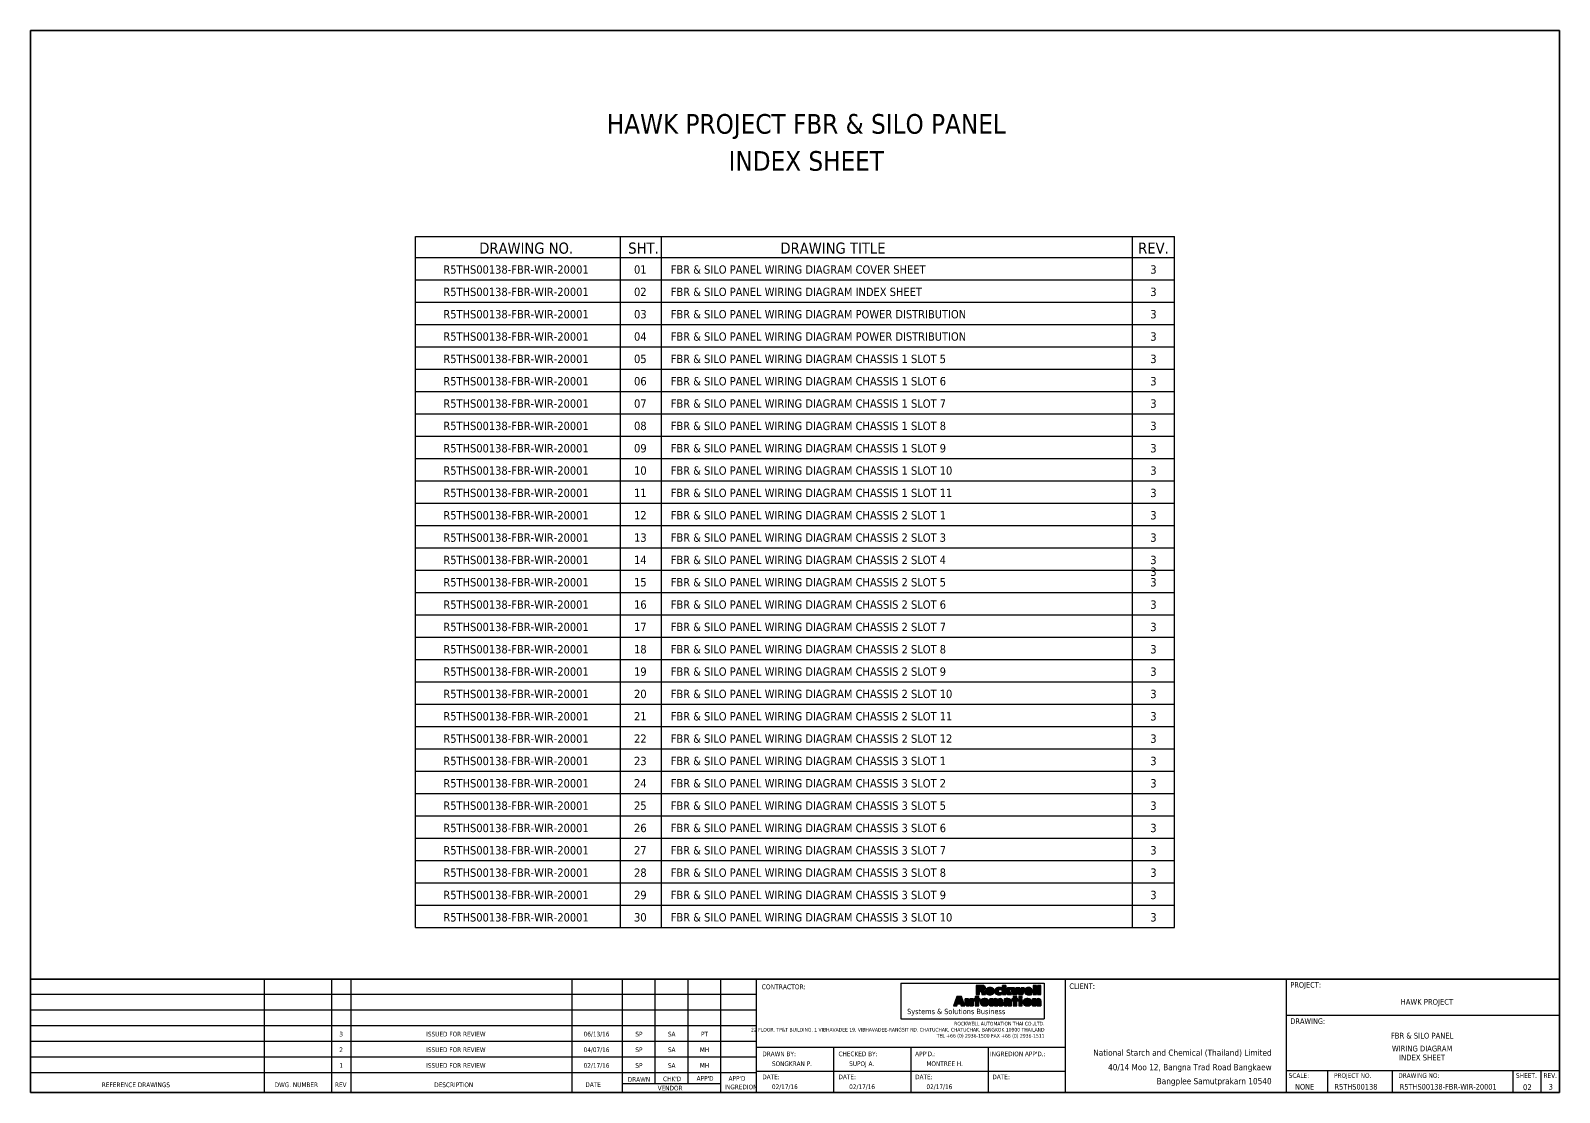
# Model space of a CAD drawing. Header units: millimetres. Extents: x 0 to 1792788, y -13 to 262234.
# Drawn here: x 124604 to 223494, y 184506 to 253193 of the extents above; entities that cross this region are included whole.
import ezdxf
from ezdxf.enums import TextEntityAlignment as Align

# ---------------------------------------------------------------- set-up
doc = ezdxf.new("R2010")
doc.units = ezdxf.units.MM
for name, color, linetype, lineweight in [('GT_1', 9, 'Continuous', 25), ('HELPPOINT', 7, 'Continuous', 25), ('MEMBER', 7, 'Continuous', 25), ('RA_LOGO', 2, 'Continuous', 25), ('TITLE_BOX', 7, 'Continuous', 25)]:
    doc.layers.add(name, color=color, linetype=linetype, lineweight=lineweight)
doc.styles.add('Tahoma', font='')
doc.styles.get('Tahoma').set_extended_font_data('Tahoma')

# ---------------------------------------------------------------- blocks, each defined once
blk = doc.blocks.new('RA_LOGO1')
at = {"layer": 'RA_LOGO', "linetype": 'Continuous', "ltscale": 25.4}
for color, points in [(1, [(25.1, 13.7), (25.8, 13.7), (26.2, 13.7), (26.6, 13.5), (26.8, 13.2), (26.9, 12.8), (27, 12.3), (27.1, 11.7), (27.2, 11.1), (27.3, 10.7), (30.8, 10.7), (30.7, 11.1), (30.6, 11.7), (30.5, 12.2), (30.4, 12.8), (30.2, 13.4), (30, 13.9), (29.6, 14.3), (29.1, 14.6), (28.4, 14.8), (29, 15), (29.5, 15.2), (29.8, 15.5), (30.2, 15.8), (30.4, 16.2), (30.6, 16.6), (30.6, 17.2), (30.6, 17.6), (30.5, 18), (30.3, 18.4), (30.1, 18.6), (29.8, 18.9), (29.5, 19.1), (29.1, 19.3), (28.7, 19.4), (28.2, 19.5), (27.7, 19.5), (27.2, 19.5), (21.7, 19.5), (21.7, 10.7), (25.1, 10.7)]), (1, [(24.9, 15.7), (24.9, 17.6), (25.9, 17.6), (26.5, 17.5), (27, 17.2), (27.2, 16.7), (27.1, 16.1), (26.8, 15.8), (26.3, 15.7), (25.8, 15.7)]), (1, [(33, 17.2), (32.6, 17), (32.3, 16.8), (32, 16.6), (31.7, 16.4), (31.4, 16.1), (31.3, 15.7), (31.1, 15.4), (31, 15), (30.9, 14.6), (30.9, 14.1), (30.9, 13.7), (31, 13.3), (31.1, 12.9), (31.2, 12.5), (31.4, 12.2), (31.6, 11.9), (31.8, 11.6), (32.1, 11.3), (32.4, 11.1), (32.8, 11), (33.1, 10.8), (33.6, 10.7), (34, 10.6), (34.5, 10.6), (35, 10.5), (35.5, 10.6), (36, 10.6), (36.5, 10.7), (36.9, 10.8), (37.3, 11), (37.6, 11.1), (37.9, 11.3), (38.2, 11.6), (38.4, 11.9), (38.7, 12.2), (38.8, 12.5), (39, 12.9), (39, 13.3), (39.1, 13.7), (39.1, 14.1), (39.1, 14.6), (39, 15), (38.9, 15.4), (38.8, 15.7), (38.6, 16.1), (38.3, 16.4), (38.1, 16.6), (37.7, 16.8), (37.4, 17), (37, 17.2), (36.6, 17.3), (36.1, 17.4), (35.6, 17.4), (35, 17.5), (34.5, 17.4), (33.9, 17.4), (33.5, 17.3)]), (1, [(34.6, 15.4), (35, 15.6), (35.5, 15.4), (35.7, 14.8), (35.7, 14.1), (35.7, 13.4), (35.6, 12.9), (35.4, 12.6), (35, 12.4), (34.6, 12.6), (34.4, 12.9), (34.3, 13.4), (34.3, 14.1), (34.4, 14.8)]), (1, [(43.1, 14.6), (43.3, 15), (43.6, 15.3), (44.1, 15.5), (44.6, 15.6), (45.2, 15.5), (45.6, 15.4), (46, 15.2), (46, 17.2), (45.5, 17.3), (45, 17.4), (44.4, 17.4), (43.7, 17.5), (43.2, 17.4), (42.7, 17.4), (42.2, 17.3), (41.7, 17.2), (41.3, 17), (41, 16.8), (40.7, 16.6), (40.4, 16.4), (40.2, 16.1), (40, 15.7), (39.8, 15.4), (39.7, 15), (39.6, 14.6), (39.6, 14.1), (39.6, 13.7), (39.7, 13.3), (39.8, 12.9), (39.9, 12.5), (40.1, 12.2), (40.3, 11.9), (40.5, 11.6), (40.8, 11.3), (41.1, 11.1), (41.5, 11), (41.8, 10.8), (42.3, 10.7), (42.7, 10.6), (43.2, 10.6), (43.7, 10.5), (44.4, 10.6), (45, 10.6), (45.6, 10.7), (46.1, 10.9), (46.1, 12.8), (45.6, 12.6), (45.2, 12.5), (44.6, 12.4), (44.1, 12.5), (43.6, 12.7), (43.3, 13), (43.1, 13.5), (43, 14.1)]), (1, [(50.1, 19.5), (46.9, 19.5), (46.9, 10.7), (50.1, 10.7), (50.1, 14.4)]), (1, [(50.1, 14.4), (51.9, 10.7), (55.6, 10.7), (53.4, 14.4), (55.2, 17.3), (51.7, 17.3)]), (1, [(56.7, 10.7), (60.7, 10.7), (61.5, 15.2), (61.6, 15.2), (62.4, 10.7), (66.4, 10.7), (67.8, 17.3), (64.9, 17.3), (64.3, 13), (64.3, 13), (63.6, 17.3), (59.7, 17.3), (59, 13), (59, 13), (58.4, 17.3), (55.2, 17.3)]), (1, [(71.6, 10.6), (72.1, 10.5), (72.6, 10.5), (73.2, 10.6), (73.7, 10.6), (74.2, 10.7), (74.6, 10.8), (75.1, 10.9), (75.1, 12.6), (74.6, 12.4), (74.1, 12.3), (73.5, 12.2), (72.9, 12.2), (72.4, 12.2), (71.9, 12.3), (71.5, 12.5), (71.2, 12.8), (71.1, 13.2), (75.6, 13.2), (75.6, 13.6), (75.5, 14.1), (75.5, 14.5), (75.4, 15), (75.3, 15.4), (75.2, 15.7), (75, 16.1), (74.8, 16.4), (74.5, 16.6), (74.2, 16.9), (73.9, 17.1), (73.5, 17.2), (73.1, 17.4), (72.6, 17.4), (72.1, 17.5), (71.5, 17.4), (71, 17.4), (70.5, 17.3), (70.1, 17.2), (69.7, 17), (69.3, 16.8), (69, 16.6), (68.7, 16.4), (68.5, 16.1), (68.3, 15.7), (68.2, 15.4), (68.1, 15), (68, 14.6), (68, 14.1), (68, 13.7), (68, 13.3), (68.1, 12.9), (68.3, 12.5), (68.4, 12.2), (68.6, 11.9), (68.9, 11.6), (69.2, 11.3), (69.5, 11.1), (69.8, 11), (70.2, 10.8), (70.6, 10.7), (71.1, 10.6)]), (1, [(71.1, 14.6), (71.1, 15.2), (71.4, 15.7), (72, 15.9), (72.5, 15.7), (72.7, 15.2), (72.8, 14.6)]), (1, [(76.4, 10.7), (79.5, 10.7), (79.5, 19.5), (76.4, 19.5)]), (1, [(83.6, 19.5), (80.5, 19.5), (80.5, 10.7), (83.6, 10.7)]), (252, [(6.9, 1.9), (7.5, 0), (11.1, 0), (7.9, 9), (3.2, 9), (0, 0), (3.4, 0), (4, 1.9)]), (252, [(6.5, 4.1), (4.5, 4.1), (5.5, 7.1)]), (252, [(18.9, 6.7), (15.7, 6.7), (15.7, 2.8), (15.7, 2.4), (15.5, 2.1), (15.1, 1.9), (14.7, 2.1), (14.5, 2.4), (14.5, 2.8), (14.5, 6.7), (11.3, 6.7), (11.3, 2), (11.3, 1.6), (11.4, 1.2), (11.6, 0.8), (11.8, 0.5), (12.1, 0.2), (12.5, 0), (13, -0.1), (13.6, -0.1), (14.2, -0.1), (14.7, 0), (15.2, 0.3), (15.5, 0.7), (15.9, 1.2), (15.9, 0), (18.9, 0)]), (252, [(24.3, 4.9), (25.7, 4.9), (25.7, 6.7), (24.3, 6.7), (24.3, 9), (21, 9), (21, 6.7), (19.6, 6.7), (19.6, 4.9), (21, 4.9), (21, 0), (24.3, 0)]), (252, [(29, -0.1), (29.4, -0.1), (30, -0.1), (30.5, -0.1), (31, -0.1), (31.4, 0), (31.9, 0.1), (32.3, 0.3), (32.6, 0.5), (32.9, 0.7), (33.2, 0.9), (33.5, 1.2), (33.7, 1.5), (33.8, 1.9), (34, 2.2), (34.1, 2.6), (34.1, 3), (34.2, 3.5), (34.1, 4), (34.1, 4.4), (34, 4.8), (33.8, 5.1), (33.6, 5.5), (33.4, 5.8), (33.1, 6), (32.8, 6.3), (32.4, 6.4), (32, 6.6), (31.5, 6.7), (31.1, 6.8), (30.5, 6.9), (30, 6.9), (29.4, 6.9), (28.9, 6.8), (28.4, 6.7), (28, 6.6), (27.6, 6.4), (27.2, 6.3), (26.9, 6), (26.6, 5.8), (26.4, 5.5), (26.2, 5.1), (26, 4.8), (25.9, 4.4), (25.8, 4), (25.8, 3.5), (25.8, 3), (25.9, 2.6), (26, 2.2), (26.1, 1.9), (26.3, 1.5), (26.5, 1.2), (26.7, 0.9), (27, 0.7), (27.3, 0.5), (27.7, 0.3), (28.1, 0.1), (28.5, 0)]), (252, [(29.6, 1.9), (29.4, 2.3), (29.3, 2.8), (29.3, 3.5), (29.3, 4.2), (29.5, 4.7), (30, 5), (30.4, 4.7), (30.6, 4.2), (30.7, 3.5), (30.7, 2.8), (30.6, 2.3), (30.4, 1.9), (30, 1.8)]), (252, [(38.2, 3.9), (38.2, 4.3), (38.4, 4.7), (38.8, 4.8), (39.2, 4.7), (39.4, 4.3), (39.4, 3.9), (39.4, 0), (42.6, 0), (42.6, 3.9), (42.6, 4.3), (42.8, 4.7), (43.2, 4.8), (43.6, 4.7), (43.8, 4.3), (43.8, 3.9), (43.8, 0), (47, 0), (47, 4), (47, 4.4), (47, 4.8), (47, 5.1), (46.9, 5.5), (46.8, 5.8), (46.6, 6.1), (46.4, 6.4), (46.1, 6.6), (45.7, 6.7), (45.2, 6.8), (44.7, 6.9), (44.1, 6.8), (43.6, 6.7), (43.1, 6.5), (42.7, 6.1), (42.5, 5.7), (42.2, 6.2), (41.9, 6.5), (41.4, 6.7), (40.9, 6.8), (40.4, 6.9), (39.9, 6.8), (39.4, 6.7), (39, 6.6), (38.6, 6.3), (38.3, 6), (38, 5.5), (38, 6.7), (35, 6.7), (35, 0), (38.2, 0)]), (252, [(47.8, 1.3), (48, 0.9), (48.2, 0.6), (48.5, 0.3), (48.9, 0.1), (49.3, 0), (49.8, -0.1), (50.2, -0.1), (50.8, -0.1), (51.3, 0), (51.7, 0.2), (52.1, 0.6), (52.5, 1), (52.5, 0), (55.5, 0), (55.5, 4.1), (55.4, 4.6), (55.4, 5), (55.2, 5.4), (55, 5.7), (54.7, 6), (54.4, 6.2), (54.1, 6.4), (53.8, 6.6), (53.4, 6.7), (53, 6.8), (52.6, 6.8), (52.2, 6.9), (51.8, 6.9), (51.4, 6.9), (50.7, 6.9), (50.1, 6.8), (49.6, 6.7), (49.1, 6.6), (48.5, 6.5), (48.5, 4.6), (49.1, 4.8), (49.6, 5), (50.2, 5.1), (50.8, 5.2), (51.3, 5.2), (51.7, 5.1), (52.1, 4.9), (52.4, 4.6), (52.5, 4.2), (52.2, 4.2), (51.7, 4.3), (51.2, 4.3), (50.8, 4.3), (50.4, 4.2), (49.9, 4.2), (49.5, 4.1), (49.1, 3.9), (48.7, 3.7), (48.4, 3.5), (48.1, 3.2), (47.9, 2.8), (47.8, 2.3), (47.8, 1.8)]), (252, [(50.7, 2.2), (51, 2.7), (51.5, 2.9), (52.2, 3), (52.5, 3), (52.5, 2.7), (52.4, 2.2), (52.1, 1.7), (51.5, 1.6), (51.1, 1.6), (50.8, 1.8)]), (252, [(57.3, 0), (60.6, 0), (60.6, 4.9), (62, 4.9), (62, 6.7), (60.6, 6.7), (60.6, 9), (57.3, 9), (57.3, 6.7), (56, 6.7), (56, 4.9), (57.3, 4.9)]), (252, [(66, 7.5), (66, 9), (62.8, 9), (62.8, 7.5)]), (252, [(62.8, 0), (66, 0), (66, 6.7), (62.8, 6.7)]), (252, [(69.9, -0.1), (70.4, -0.1), (70.9, -0.1), (71.4, -0.1), (71.9, -0.1), (72.4, 0), (72.8, 0.1), (73.2, 0.3), (73.5, 0.5), (73.8, 0.7), (74.1, 0.9), (74.4, 1.2), (74.6, 1.5), (74.8, 1.9), (74.9, 2.2), (75, 2.6), (75, 3), (75.1, 3.5), (75, 4), (75, 4.4), (74.9, 4.8), (74.7, 5.1), (74.5, 5.5), (74.3, 5.8), (74, 6), (73.7, 6.3), (73.3, 6.4), (72.9, 6.6), (72.5, 6.7), (72, 6.8), (71.4, 6.9), (70.9, 6.9), (70.3, 6.9), (69.8, 6.8), (69.3, 6.7), (68.9, 6.6), (68.5, 6.4), (68.1, 6.3), (67.8, 6), (67.5, 5.8), (67.3, 5.5), (67.1, 5.1), (66.9, 4.8), (66.8, 4.4), (66.7, 4), (66.7, 3.5), (66.7, 3), (66.8, 2.6), (66.9, 2.2), (67, 1.9), (67.2, 1.5), (67.4, 1.2), (67.6, 0.9), (67.9, 0.7), (68.2, 0.5), (68.6, 0.3), (69, 0.1), (69.4, 0)]), (252, [(70.5, 1.9), (70.3, 2.3), (70.2, 2.8), (70.2, 3.5), (70.2, 4.2), (70.4, 4.7), (70.9, 5), (71.4, 4.7), (71.6, 4.2), (71.6, 3.5), (71.6, 2.8), (71.5, 2.3), (71.3, 1.9), (70.9, 1.8)]), (252, [(79.2, 3.9), (79.2, 4.3), (79.3, 4.7), (79.7, 4.8), (80.1, 4.7), (80.3, 4.3), (80.3, 3.9), (80.3, 0), (83.6, 0), (83.6, 4.7), (83.5, 5.1), (83.4, 5.6), (83.3, 5.9), (83, 6.3), (82.7, 6.5), (82.3, 6.7), (81.8, 6.8), (81.2, 6.9), (80.7, 6.8), (80.1, 6.7), (79.7, 6.4), (79.3, 6.1), (79, 5.5), (79, 6.7), (75.9, 6.7), (75.9, 0), (79.2, 0)])]:
    blk.add_hatch(color=color, dxfattribs=at).paths.add_polyline_path(points, flags=0)
at = {"layer": 'RA_LOGO', "color": 1, "linetype": 'Continuous', "ltscale": 25.4}
for points in [[(29.1, 19.3), (28.7, 19.4), (28.2, 19.5), (27.7, 19.5), (27.2, 19.5), (21.7, 19.5), (21.7, 10.7), (25.1, 10.7), (25.1, 13.7), (25.8, 13.7), (26.2, 13.7), (26.6, 13.5), (26.8, 13.2), (26.9, 12.8), (27, 12.3), (27.1, 11.7), (27.2, 11.1), (27.3, 10.7), (30.8, 10.7), (30.7, 11.1), (30.6, 11.7), (30.5, 12.2), (30.4, 12.8), (30.2, 13.4), (30, 13.9), (29.6, 14.3), (29.1, 14.6), (28.5, 14.8), (28.5, 14.8), (29, 15), (29.5, 15.2), (29.8, 15.5), (30.2, 15.8), (30.4, 16.2), (30.6, 16.6), (30.6, 17.2), (30.6, 17.6), (30.5, 18), (30.3, 18.4), (30.1, 18.6), (29.8, 18.9), (29.5, 19.1)], [(25.1, 13.7), (25.8, 13.7), (26.2, 13.7), (26.6, 13.5), (26.8, 13.2), (26.9, 12.8), (27, 12.3), (27.1, 11.7), (27.2, 11.1), (27.3, 10.7), (30.8, 10.7), (30.7, 11.1), (30.6, 11.7), (30.5, 12.2), (30.4, 12.8), (30.2, 13.4), (30, 13.9), (29.6, 14.3), (29.1, 14.6), (28.4, 14.8), (29, 15), (29.5, 15.2), (29.8, 15.5), (30.2, 15.8), (30.4, 16.2), (30.6, 16.6), (30.6, 17.2), (30.6, 17.6), (30.5, 18), (30.3, 18.4), (30.1, 18.6), (29.8, 18.9), (29.5, 19.1), (29.1, 19.3), (28.7, 19.4), (28.2, 19.5), (27.7, 19.5), (27.2, 19.5), (21.7, 19.5), (21.7, 10.7), (25.1, 10.7)], [(24.9, 15.7), (24.9, 17.6), (25.9, 17.6), (26.5, 17.5), (27, 17.2), (27.2, 16.7), (27.1, 16.1), (26.8, 15.8), (26.3, 15.7), (25.8, 15.7)], [(25.8, 15.7), (24.9, 15.7), (24.9, 17.6), (25.9, 17.6), (26.5, 17.5), (27, 17.2), (27.2, 16.7), (27.1, 16.1), (26.8, 15.8), (26.3, 15.7)], [(37, 17.2), (36.6, 17.3), (36.1, 17.4), (35.6, 17.4), (35, 17.5), (34.5, 17.4), (33.9, 17.4), (33.5, 17.3), (33, 17.2), (32.6, 17), (32.3, 16.8), (32, 16.6), (31.7, 16.4), (31.4, 16.1), (31.3, 15.7), (31.1, 15.4), (31, 15), (30.9, 14.6), (30.9, 14.1), (30.9, 14.1), (30.9, 13.7), (31, 13.3), (31.1, 12.9), (31.2, 12.5), (31.4, 12.2), (31.6, 11.9), (31.8, 11.6), (32.1, 11.3), (32.4, 11.1), (32.8, 11), (33.1, 10.8), (33.6, 10.7), (34, 10.6), (34.5, 10.6), (35, 10.5), (35.5, 10.6), (36, 10.6), (36.5, 10.7), (36.9, 10.8), (37.3, 11), (37.6, 11.1), (37.9, 11.3), (38.2, 11.6), (38.4, 11.9), (38.7, 12.2), (38.8, 12.5), (39, 12.9), (39, 13.3), (39.1, 13.7), (39.1, 14.1), (39.1, 14.6), (39, 15), (38.9, 15.4), (38.8, 15.7), (38.6, 16.1), (38.3, 16.4), (38.1, 16.6), (37.7, 16.8), (37.4, 17)], [(33, 17.2), (32.6, 17), (32.3, 16.8), (32, 16.6), (31.7, 16.4), (31.4, 16.1), (31.3, 15.7), (31.1, 15.4), (31, 15), (30.9, 14.6), (30.9, 14.1), (30.9, 13.7), (31, 13.3), (31.1, 12.9), (31.2, 12.5), (31.4, 12.2), (31.6, 11.9), (31.8, 11.6), (32.1, 11.3), (32.4, 11.1), (32.8, 11), (33.1, 10.8), (33.6, 10.7), (34, 10.6), (34.5, 10.6), (35, 10.5), (35.5, 10.6), (36, 10.6), (36.5, 10.7), (36.9, 10.8), (37.3, 11), (37.6, 11.1), (37.9, 11.3), (38.2, 11.6), (38.4, 11.9), (38.7, 12.2), (38.8, 12.5), (39, 12.9), (39, 13.3), (39.1, 13.7), (39.1, 14.1), (39.1, 14.6), (39, 15), (38.9, 15.4), (38.8, 15.7), (38.6, 16.1), (38.3, 16.4), (38.1, 16.6), (37.7, 16.8), (37.4, 17), (37, 17.2), (36.6, 17.3), (36.1, 17.4), (35.6, 17.4), (35, 17.5), (34.5, 17.4), (33.9, 17.4), (33.5, 17.3)], [(34.3, 14.1), (34.4, 14.8), (34.6, 15.4), (35, 15.6), (35.5, 15.4), (35.7, 14.8), (35.7, 14.1), (35.7, 13.4), (35.6, 12.9), (35.4, 12.6), (35, 12.4), (34.6, 12.6), (34.4, 12.9), (34.3, 13.4)], [(34.6, 15.4), (35, 15.6), (35.5, 15.4), (35.7, 14.8), (35.7, 14.1), (35.7, 13.4), (35.6, 12.9), (35.4, 12.6), (35, 12.4), (34.6, 12.6), (34.4, 12.9), (34.3, 13.4), (34.3, 14.1), (34.4, 14.8)], [(42.7, 17.4), (43.2, 17.4), (43.7, 17.5), (44.4, 17.4), (45, 17.4), (45.5, 17.3), (46, 17.2), (46, 15.2), (45.6, 15.4), (45.2, 15.5), (44.6, 15.6), (44.1, 15.5), (43.6, 15.3), (43.3, 15), (43.1, 14.6), (43, 14.1), (43.1, 13.5), (43.3, 13), (43.6, 12.7), (44.1, 12.5), (44.6, 12.4), (45.2, 12.5), (45.6, 12.6), (46.1, 12.8), (46.1, 10.9), (45.6, 10.7), (45, 10.6), (44.4, 10.6), (43.7, 10.5), (43.2, 10.6), (42.7, 10.6), (42.3, 10.7), (41.8, 10.8), (41.5, 11), (41.1, 11.1), (40.8, 11.3), (40.5, 11.6), (40.3, 11.9), (40.1, 12.2), (39.9, 12.5), (39.8, 12.9), (39.7, 13.3), (39.6, 13.7), (39.6, 14.1), (39.6, 14.6), (39.7, 15), (39.8, 15.4), (40, 15.7), (40.2, 16.1), (40.4, 16.4), (40.7, 16.6), (41, 16.8), (41.3, 17), (41.7, 17.2), (42.2, 17.3)], [(43.1, 14.6), (43.3, 15), (43.6, 15.3), (44.1, 15.5), (44.6, 15.6), (45.2, 15.5), (45.6, 15.4), (46, 15.2), (46, 17.2), (45.5, 17.3), (45, 17.4), (44.4, 17.4), (43.7, 17.5), (43.2, 17.4), (42.7, 17.4), (42.2, 17.3), (41.7, 17.2), (41.3, 17), (41, 16.8), (40.7, 16.6), (40.4, 16.4), (40.2, 16.1), (40, 15.7), (39.8, 15.4), (39.7, 15), (39.6, 14.6), (39.6, 14.1), (39.6, 13.7), (39.7, 13.3), (39.8, 12.9), (39.9, 12.5), (40.1, 12.2), (40.3, 11.9), (40.5, 11.6), (40.8, 11.3), (41.1, 11.1), (41.5, 11), (41.8, 10.8), (42.3, 10.7), (42.7, 10.6), (43.2, 10.6), (43.7, 10.5), (44.4, 10.6), (45, 10.6), (45.6, 10.7), (46.1, 10.9), (46.1, 12.8), (45.6, 12.6), (45.2, 12.5), (44.6, 12.4), (44.1, 12.5), (43.6, 12.7), (43.3, 13), (43.1, 13.5), (43, 14.1)], [(50.1, 10.7), (46.9, 10.7), (46.9, 19.5), (50.1, 19.5), (50.1, 14.4), (50.1, 14.4), (50.1, 14.4)], [(50.1, 19.5), (46.9, 19.5), (46.9, 10.7), (50.1, 10.7), (50.1, 14.4)], [(50.1, 14.4), (51.9, 10.7), (55.6, 10.7), (53.4, 14.4), (55.2, 17.3), (51.7, 17.3)], [(51.9, 10.7), (50.1, 14.4), (51.7, 17.3), (55.2, 17.3), (53.4, 14.4), (55.6, 10.7)], [(62.4, 10.7), (61.6, 15.2), (61.5, 15.2), (60.7, 10.7), (56.7, 10.7), (55.2, 17.3), (58.4, 17.3), (59, 13), (59, 13), (59.7, 17.3), (63.6, 17.3), (64.3, 13), (64.3, 13), (64.9, 17.3), (67.8, 17.3), (66.4, 10.7)], [(56.7, 10.7), (60.7, 10.7), (61.5, 15.2), (61.6, 15.2), (62.4, 10.7), (66.4, 10.7), (67.8, 17.3), (64.9, 17.3), (64.3, 13), (64.3, 13), (63.6, 17.3), (59.7, 17.3), (59, 13), (59, 13), (58.4, 17.3), (55.2, 17.3)], [(71.6, 10.6), (72.1, 10.5), (72.6, 10.5), (73.2, 10.6), (73.7, 10.6), (74.2, 10.7), (74.6, 10.8), (75.1, 10.9), (75.1, 12.6), (74.6, 12.4), (74.1, 12.3), (73.5, 12.2), (72.9, 12.2), (72.4, 12.2), (71.9, 12.3), (71.5, 12.5), (71.2, 12.8), (71.1, 13.2), (75.6, 13.2), (75.6, 13.6), (75.5, 14.1), (75.5, 14.5), (75.4, 15), (75.3, 15.4), (75.2, 15.7), (75, 16.1), (74.8, 16.4), (74.5, 16.6), (74.2, 16.9), (73.9, 17.1), (73.5, 17.2), (73.1, 17.4), (72.6, 17.4), (72.1, 17.5), (71.5, 17.4), (71, 17.4), (70.5, 17.3), (70.1, 17.2), (69.7, 17), (69.3, 16.8), (69, 16.6), (68.7, 16.4), (68.5, 16.1), (68.3, 15.7), (68.2, 15.4), (68.1, 15), (68, 14.6), (68, 14.1), (68, 14.1), (68, 13.7), (68, 13.3), (68.1, 12.9), (68.3, 12.5), (68.4, 12.2), (68.6, 11.9), (68.9, 11.6), (69.2, 11.3), (69.5, 11.1), (69.8, 11), (70.2, 10.8), (70.6, 10.7), (71.1, 10.6)], [(71.6, 10.6), (72.1, 10.5), (72.6, 10.5), (73.2, 10.6), (73.7, 10.6), (74.2, 10.7), (74.6, 10.8), (75.1, 10.9), (75.1, 12.6), (74.6, 12.4), (74.1, 12.3), (73.5, 12.2), (72.9, 12.2), (72.4, 12.2), (71.9, 12.3), (71.5, 12.5), (71.2, 12.8), (71.1, 13.2), (75.6, 13.2), (75.6, 13.6), (75.5, 14.1), (75.5, 14.5), (75.4, 15), (75.3, 15.4), (75.2, 15.7), (75, 16.1), (74.8, 16.4), (74.5, 16.6), (74.2, 16.9), (73.9, 17.1), (73.5, 17.2), (73.1, 17.4), (72.6, 17.4), (72.1, 17.5), (71.5, 17.4), (71, 17.4), (70.5, 17.3), (70.1, 17.2), (69.7, 17), (69.3, 16.8), (69, 16.6), (68.7, 16.4), (68.5, 16.1), (68.3, 15.7), (68.2, 15.4), (68.1, 15), (68, 14.6), (68, 14.1), (68, 13.7), (68, 13.3), (68.1, 12.9), (68.3, 12.5), (68.4, 12.2), (68.6, 11.9), (68.9, 11.6), (69.2, 11.3), (69.5, 11.1), (69.8, 11), (70.2, 10.8), (70.6, 10.7), (71.1, 10.6)], [(72.8, 14.6), (71.1, 14.6), (71.1, 15.2), (71.4, 15.7), (72, 15.9), (72.5, 15.7), (72.7, 15.2)], [(71.1, 14.6), (71.1, 15.2), (71.4, 15.7), (72, 15.9), (72.5, 15.7), (72.7, 15.2), (72.8, 14.6)], [(76.4, 10.7), (79.5, 10.7), (79.5, 19.5), (76.4, 19.5)], [(76.4, 10.7), (79.5, 10.7), (79.5, 19.5), (76.4, 19.5)], [(80.5, 10.7), (83.6, 10.7), (83.6, 19.5), (80.5, 19.5)], [(83.6, 19.5), (80.5, 19.5), (80.5, 10.7), (83.6, 10.7)]]:
    blk.add_lwpolyline(points, close=True, dxfattribs=at)
at = {"layer": 'RA_LOGO', "color": 252, "linetype": 'Continuous', "ltscale": 25.4}
for points in [[(7.5, 0), (11.1, 0), (7.9, 9), (3.2, 9), (0, 0), (3.4, 0), (4, 1.9), (6.9, 1.9)], [(6.9, 1.9), (7.5, 0), (11.1, 0), (7.9, 9), (3.2, 9), (0, 0), (3.4, 0), (4, 1.9)], [(5.5, 7.1), (5.5, 7.1), (6.5, 4.1), (4.5, 4.1)], [(6.5, 4.1), (4.5, 4.1), (5.5, 7.1)], [(11.6, 0.8), (11.4, 1.2), (11.3, 1.6), (11.3, 2), (11.3, 6.7), (14.5, 6.7), (14.5, 2.8), (14.5, 2.4), (14.7, 2.1), (15.1, 1.9), (15.5, 2.1), (15.7, 2.4), (15.7, 2.8), (15.7, 6.7), (18.9, 6.7), (18.9, 0), (15.9, 0), (15.9, 1.2), (15.8, 1.2), (15.5, 0.7), (15.2, 0.3), (14.7, 0), (14.2, -0.1), (13.6, -0.1), (13, -0.1), (12.5, 0), (12.1, 0.2), (11.8, 0.5)], [(18.9, 6.7), (15.7, 6.7), (15.7, 2.8), (15.7, 2.4), (15.5, 2.1), (15.1, 1.9), (14.7, 2.1), (14.5, 2.4), (14.5, 2.8), (14.5, 6.7), (11.3, 6.7), (11.3, 2), (11.3, 1.6), (11.4, 1.2), (11.6, 0.8), (11.8, 0.5), (12.1, 0.2), (12.5, 0), (13, -0.1), (13.6, -0.1), (14.2, -0.1), (14.7, 0), (15.2, 0.3), (15.5, 0.7), (15.9, 1.2), (15.9, 0), (18.9, 0)], [(24.3, 4.9), (25.7, 4.9), (25.7, 6.7), (24.3, 6.7), (24.3, 9), (21, 9), (21, 6.7), (19.6, 6.7), (19.6, 4.9), (21, 4.9), (21, 0), (24.3, 0)], [(24.3, 4.9), (25.7, 4.9), (25.7, 6.7), (24.3, 6.7), (24.3, 9), (21, 9), (21, 6.7), (19.6, 6.7), (19.6, 4.9), (21, 4.9), (21, 0), (24.3, 0)], [(29.4, 6.9), (28.9, 6.8), (28.4, 6.7), (28, 6.6), (27.6, 6.4), (27.2, 6.3), (26.9, 6), (26.6, 5.8), (26.4, 5.5), (26.2, 5.1), (26, 4.8), (25.9, 4.4), (25.8, 4), (25.8, 3.5), (25.8, 3.5), (25.8, 3), (25.9, 2.6), (26, 2.2), (26.1, 1.9), (26.3, 1.5), (26.5, 1.2), (26.7, 0.9), (27, 0.7), (27.3, 0.5), (27.7, 0.3), (28.1, 0.1), (28.5, 0), (29, -0.1), (29.4, -0.1), (30, -0.1), (30.5, -0.1), (31, -0.1), (31.4, 0), (31.9, 0.1), (32.3, 0.3), (32.6, 0.5), (32.9, 0.7), (33.2, 0.9), (33.5, 1.2), (33.7, 1.5), (33.8, 1.9), (34, 2.2), (34.1, 2.6), (34.1, 3), (34.2, 3.5), (34.2, 3.5), (34.1, 4), (34.1, 4.4), (34, 4.8), (33.8, 5.1), (33.6, 5.5), (33.4, 5.8), (33.1, 6), (32.8, 6.3), (32.4, 6.4), (32, 6.6), (31.5, 6.7), (31.1, 6.8), (30.5, 6.9), (30, 6.9), (30, 6.9)], [(29, -0.1), (29.4, -0.1), (30, -0.1), (30.5, -0.1), (31, -0.1), (31.4, 0), (31.9, 0.1), (32.3, 0.3), (32.6, 0.5), (32.9, 0.7), (33.2, 0.9), (33.5, 1.2), (33.7, 1.5), (33.8, 1.9), (34, 2.2), (34.1, 2.6), (34.1, 3), (34.2, 3.5), (34.1, 4), (34.1, 4.4), (34, 4.8), (33.8, 5.1), (33.6, 5.5), (33.4, 5.8), (33.1, 6), (32.8, 6.3), (32.4, 6.4), (32, 6.6), (31.5, 6.7), (31.1, 6.8), (30.5, 6.9), (30, 6.9), (29.4, 6.9), (28.9, 6.8), (28.4, 6.7), (28, 6.6), (27.6, 6.4), (27.2, 6.3), (26.9, 6), (26.6, 5.8), (26.4, 5.5), (26.2, 5.1), (26, 4.8), (25.9, 4.4), (25.8, 4), (25.8, 3.5), (25.8, 3), (25.9, 2.6), (26, 2.2), (26.1, 1.9), (26.3, 1.5), (26.5, 1.2), (26.7, 0.9), (27, 0.7), (27.3, 0.5), (27.7, 0.3), (28.1, 0.1), (28.5, 0)], [(29.3, 3.5), (29.3, 4.2), (29.5, 4.7), (30, 5), (30.4, 4.7), (30.6, 4.2), (30.7, 3.5), (30.7, 2.8), (30.6, 2.3), (30.4, 1.9), (30, 1.8), (29.6, 1.9), (29.4, 2.3), (29.3, 2.8)], [(29.6, 1.9), (29.4, 2.3), (29.3, 2.8), (29.3, 3.5), (29.3, 4.2), (29.5, 4.7), (30, 5), (30.4, 4.7), (30.6, 4.2), (30.7, 3.5), (30.7, 2.8), (30.6, 2.3), (30.4, 1.9), (30, 1.8)], [(39.4, 4.3), (39.2, 4.7), (38.8, 4.8), (38.4, 4.7), (38.2, 4.3), (38.2, 3.9), (38.2, 0), (35, 0), (35, 6.7), (38, 6.7), (38, 5.6), (38.1, 5.6), (38.3, 6), (38.6, 6.3), (39, 6.6), (39.4, 6.7), (39.9, 6.8), (40.4, 6.9), (40.9, 6.8), (41.4, 6.7), (41.9, 6.5), (42.2, 6.2), (42.5, 5.7), (42.5, 5.7), (42.7, 6.1), (43.1, 6.5), (43.6, 6.7), (44.1, 6.8), (44.7, 6.9), (45.2, 6.8), (45.7, 6.7), (46.1, 6.6), (46.4, 6.4), (46.6, 6.1), (46.8, 5.8), (46.9, 5.5), (47, 5.1), (47, 4.8), (47, 4.4), (47, 4), (47, 0), (43.8, 0), (43.8, 3.9), (43.8, 4.3), (43.6, 4.7), (43.2, 4.8), (42.8, 4.7), (42.6, 4.3), (42.6, 3.9), (42.6, 0), (39.4, 0), (39.4, 3.9)], [(38.2, 3.9), (38.2, 4.3), (38.4, 4.7), (38.8, 4.8), (39.2, 4.7), (39.4, 4.3), (39.4, 3.9), (39.4, 0), (42.6, 0), (42.6, 3.9), (42.6, 4.3), (42.8, 4.7), (43.2, 4.8), (43.6, 4.7), (43.8, 4.3), (43.8, 3.9), (43.8, 0), (47, 0), (47, 4), (47, 4.4), (47, 4.8), (47, 5.1), (46.9, 5.5), (46.8, 5.8), (46.6, 6.1), (46.4, 6.4), (46.1, 6.6), (45.7, 6.7), (45.2, 6.8), (44.7, 6.9), (44.1, 6.8), (43.6, 6.7), (43.1, 6.5), (42.7, 6.1), (42.5, 5.7), (42.2, 6.2), (41.9, 6.5), (41.4, 6.7), (40.9, 6.8), (40.4, 6.9), (39.9, 6.8), (39.4, 6.7), (39, 6.6), (38.6, 6.3), (38.3, 6), (38, 5.5), (38, 6.7), (35, 6.7), (35, 0), (38.2, 0)], [(50.1, 6.8), (49.6, 6.7), (49.1, 6.6), (48.5, 6.5), (48.5, 4.6), (49.1, 4.8), (49.6, 5), (50.2, 5.1), (50.8, 5.2), (51.3, 5.2), (51.7, 5.1), (52.1, 4.9), (52.4, 4.6), (52.5, 4.2), (52.2, 4.2), (51.7, 4.3), (51.2, 4.3), (50.8, 4.3), (50.4, 4.2), (49.9, 4.2), (49.5, 4.1), (49.1, 3.9), (48.7, 3.7), (48.4, 3.5), (48.1, 3.2), (47.9, 2.8), (47.8, 2.3), (47.8, 1.8), (47.8, 1.8), (47.8, 1.3), (48, 0.9), (48.2, 0.6), (48.5, 0.3), (48.9, 0.1), (49.3, 0), (49.8, -0.1), (50.2, -0.1), (50.8, -0.1), (51.3, 0), (51.7, 0.2), (52.1, 0.6), (52.4, 1), (52.5, 1), (52.5, 0), (55.5, 0), (55.5, 4.1), (55.4, 4.6), (55.4, 5), (55.2, 5.4), (55, 5.7), (54.7, 6), (54.4, 6.2), (54.1, 6.4), (53.8, 6.6), (53.4, 6.7), (53, 6.8), (52.6, 6.8), (52.2, 6.9), (51.8, 6.9), (51.4, 6.9), (50.7, 6.9)], [(47.8, 1.3), (48, 0.9), (48.2, 0.6), (48.5, 0.3), (48.9, 0.1), (49.3, 0), (49.8, -0.1), (50.2, -0.1), (50.8, -0.1), (51.3, 0), (51.7, 0.2), (52.1, 0.6), (52.5, 1), (52.5, 0), (55.5, 0), (55.5, 4.1), (55.4, 4.6), (55.4, 5), (55.2, 5.4), (55, 5.7), (54.7, 6), (54.4, 6.2), (54.1, 6.4), (53.8, 6.6), (53.4, 6.7), (53, 6.8), (52.6, 6.8), (52.2, 6.9), (51.8, 6.9), (51.4, 6.9), (50.7, 6.9), (50.1, 6.8), (49.6, 6.7), (49.1, 6.6), (48.5, 6.5), (48.5, 4.6), (49.1, 4.8), (49.6, 5), (50.2, 5.1), (50.8, 5.2), (51.3, 5.2), (51.7, 5.1), (52.1, 4.9), (52.4, 4.6), (52.5, 4.2), (52.2, 4.2), (51.7, 4.3), (51.2, 4.3), (50.8, 4.3), (50.4, 4.2), (49.9, 4.2), (49.5, 4.1), (49.1, 3.9), (48.7, 3.7), (48.4, 3.5), (48.1, 3.2), (47.9, 2.8), (47.8, 2.3), (47.8, 1.8)], [(50.7, 2.2), (51, 2.7), (51.5, 2.9), (52.2, 3), (52.5, 3), (52.5, 2.7), (52.4, 2.2), (52.1, 1.7), (51.5, 1.6), (51.1, 1.6), (50.8, 1.8)], [(52.5, 2.7), (52.4, 2.2), (52.1, 1.7), (51.5, 1.6), (51.1, 1.6), (50.8, 1.8), (50.7, 2.2), (51, 2.7), (51.5, 2.9), (52.2, 3), (52.5, 3)], [(60.6, 0), (60.6, 4.9), (62, 4.9), (62, 6.7), (60.6, 6.7), (60.6, 9), (57.3, 9), (57.3, 6.7), (56, 6.7), (56, 4.9), (57.3, 4.9), (57.3, 0)], [(57.3, 0), (60.6, 0), (60.6, 4.9), (62, 4.9), (62, 6.7), (60.6, 6.7), (60.6, 9), (57.3, 9), (57.3, 6.7), (56, 6.7), (56, 4.9), (57.3, 4.9)], [(66, 7.5), (66, 9), (62.8, 9), (62.8, 7.5)], [(62.8, 7.5), (66, 7.5), (66, 9), (62.8, 9)], [(62.8, 0), (66, 0), (66, 6.7), (62.8, 6.7)], [(62.8, 0), (66, 0), (66, 6.7), (62.8, 6.7)], [(72.9, 6.6), (72.5, 6.7), (72, 6.8), (71.4, 6.9), (70.9, 6.9), (70.3, 6.9), (69.8, 6.8), (69.3, 6.7), (68.9, 6.6), (68.5, 6.4), (68.1, 6.3), (67.8, 6), (67.5, 5.8), (67.3, 5.5), (67.1, 5.1), (66.9, 4.8), (66.8, 4.4), (66.7, 4), (66.7, 3.5), (66.7, 3.5), (66.7, 3), (66.8, 2.6), (66.9, 2.2), (67, 1.9), (67.2, 1.5), (67.4, 1.2), (67.6, 0.9), (67.9, 0.7), (68.2, 0.5), (68.6, 0.3), (69, 0.1), (69.4, 0), (69.9, -0.1), (70.4, -0.1), (70.9, -0.1), (71.4, -0.1), (71.9, -0.1), (72.4, 0), (72.8, 0.1), (73.2, 0.3), (73.5, 0.5), (73.8, 0.7), (74.1, 0.9), (74.4, 1.2), (74.6, 1.5), (74.8, 1.9), (74.9, 2.2), (75, 2.6), (75, 3), (75.1, 3.5), (75.1, 3.5), (75, 4), (75, 4.4), (74.9, 4.8), (74.7, 5.1), (74.5, 5.5), (74.3, 5.8), (74, 6), (73.7, 6.3), (73.3, 6.4)], [(69.9, -0.1), (70.4, -0.1), (70.9, -0.1), (71.4, -0.1), (71.9, -0.1), (72.4, 0), (72.8, 0.1), (73.2, 0.3), (73.5, 0.5), (73.8, 0.7), (74.1, 0.9), (74.4, 1.2), (74.6, 1.5), (74.8, 1.9), (74.9, 2.2), (75, 2.6), (75, 3), (75.1, 3.5), (75, 4), (75, 4.4), (74.9, 4.8), (74.7, 5.1), (74.5, 5.5), (74.3, 5.8), (74, 6), (73.7, 6.3), (73.3, 6.4), (72.9, 6.6), (72.5, 6.7), (72, 6.8), (71.4, 6.9), (70.9, 6.9), (70.3, 6.9), (69.8, 6.8), (69.3, 6.7), (68.9, 6.6), (68.5, 6.4), (68.1, 6.3), (67.8, 6), (67.5, 5.8), (67.3, 5.5), (67.1, 5.1), (66.9, 4.8), (66.8, 4.4), (66.7, 4), (66.7, 3.5), (66.7, 3), (66.8, 2.6), (66.9, 2.2), (67, 1.9), (67.2, 1.5), (67.4, 1.2), (67.6, 0.9), (67.9, 0.7), (68.2, 0.5), (68.6, 0.3), (69, 0.1), (69.4, 0)], [(70.2, 3.5), (70.2, 4.2), (70.4, 4.7), (70.9, 5), (71.4, 4.7), (71.6, 4.2), (71.6, 3.5), (71.6, 2.8), (71.5, 2.3), (71.3, 1.9), (70.9, 1.8), (70.5, 1.9), (70.3, 2.3), (70.2, 2.8)], [(70.5, 1.9), (70.3, 2.3), (70.2, 2.8), (70.2, 3.5), (70.2, 4.2), (70.4, 4.7), (70.9, 5), (71.4, 4.7), (71.6, 4.2), (71.6, 3.5), (71.6, 2.8), (71.5, 2.3), (71.3, 1.9), (70.9, 1.8)], [(79.2, 4.3), (79.2, 3.9), (79.2, 0), (75.9, 0), (75.9, 6.7), (79, 6.7), (79, 5.6), (79, 5.6), (79.3, 6.1), (79.7, 6.4), (80.1, 6.7), (80.7, 6.8), (81.2, 6.9), (81.8, 6.8), (82.3, 6.7), (82.7, 6.5), (83, 6.3), (83.3, 5.9), (83.4, 5.6), (83.5, 5.1), (83.6, 4.7), (83.6, 0), (80.3, 0), (80.3, 3.9), (80.3, 4.3), (80.1, 4.7), (79.7, 4.8), (79.3, 4.7)], [(79.2, 3.9), (79.2, 4.3), (79.3, 4.7), (79.7, 4.8), (80.1, 4.7), (80.3, 4.3), (80.3, 3.9), (80.3, 0), (83.6, 0), (83.6, 4.7), (83.5, 5.1), (83.4, 5.6), (83.3, 5.9), (83, 6.3), (82.7, 6.5), (82.3, 6.7), (81.8, 6.8), (81.2, 6.9), (80.7, 6.8), (80.1, 6.7), (79.7, 6.4), (79.3, 6.1), (79, 5.5), (79, 6.7), (75.9, 6.7), (75.9, 0), (79.2, 0)]]:
    blk.add_lwpolyline(points, close=True, dxfattribs=at)
blk = doc.blocks.new('TPA')
at = {"ltscale": 25.4}
for p, q in [((14356728, 12757470), (14356728, 12754838)), ((14356728, 12757470), (14367258, 12757470)), ((14367258, 12757470), (14367258, 12754838)), ((14356728, 12754838), (14367258, 12754838))]:
    blk.add_line(p, q, dxfattribs=at)
at = {"color": 4, "ltscale": 25.4}
for p, q in [((14388070, 12751057), (14388070, 12749437)), ((14392840, 12751057), (14392840, 12749437))]:
    blk.add_line(p, q, dxfattribs=at)
at = {"color": 4, "ltscale": 12.7}
for p, q in [((14401704, 12751057), (14401704, 12749437)), ((14401704, 12751057), (14401704, 12749437)), ((14403758, 12751057), (14403758, 12749437)), ((14403758, 12751057), (14403758, 12749437))]:
    blk.add_line(p, q, dxfattribs=at)
at = {"layer": 'GT_1', "color": 4, "ltscale": 25.4}
for p, q in [((14309938, 12749437), (14309938, 12757755)), ((14314900, 12749437), (14314900, 12757755)), ((14316319, 12749437), (14316319, 12757755)), ((14332560, 12749437), (14332560, 12757755)), ((14336263, 12749437), (14336263, 12757755)), ((14338674, 12750067), (14338674, 12757755)), ((14341086, 12750068), (14341086, 12757756)), ((14343490, 12749437), (14343490, 12757755)), ((14346116, 12749437), (14346116, 12757755)), ((14368833, 12749437), (14368833, 12757755)), ((14385061, 12749437), (14385061, 12757755)), ((14385061, 12749437), (14385061, 12757755)), ((14385061, 12749437), (14385061, 12757755)), ((14346116, 12756634), (14292753, 12756634)), ((14346116, 12755485), (14292753, 12755485)), ((14346116, 12754332), (14292753, 12754332)), ((14346116, 12753180), (14292753, 12753180)), ((14368833, 12752737), (14346116, 12752737)), ((14351795, 12749437), (14351795, 12752737)), ((14357475, 12749437), (14357475, 12752737)), ((14363154, 12749437), (14363154, 12752737)), ((14346116, 12752028), (14292753, 12752028)), ((14346114, 12750875), (14292753, 12750875)), ((14343490, 12750067), (14336263, 12750067)), ((14368833, 12750964), (14346116, 12750964)), ((14385061, 12751057), (14405128, 12751057))]:
    blk.add_line(p, q, dxfattribs=at)
at = {"layer": 'HELPPOINT', "color": 4, "lineweight": 35, "ltscale": 25.4}
for p, q in [((14292753, 12749437), (14292753, 12827491)), ((14292753, 12827491), (14405128, 12827491)), ((14292753, 12749437), (14292753, 12827491)), ((14292753, 12827491), (14405128, 12827491)), ((14405128, 12827491), (14405128, 12749437)), ((14405128, 12827491), (14405128, 12749437)), ((14405128, 12749437), (14292753, 12749437)), ((14405128, 12749437), (14292753, 12749437))]:
    blk.add_line(p, q, dxfattribs=at)
at = {"layer": 'HELPPOINT', "color": 4, "ltscale": 25.4}
for p, q in [((14385061, 12755112), (14405128, 12755112)), ((14385061, 12755112), (14405128, 12755112)), ((14385061, 12751057), (14405128, 12751057))]:
    blk.add_line(p, q, dxfattribs=at)
at = {"layer": 'MEMBER', "color": 4, "lineweight": 35, "ltscale": 25.4}
blk.add_line((14292753, 12757755), (14405128, 12757755), dxfattribs=at)
blk.add_line((14292753, 12757755), (14405128, 12757755), dxfattribs=at)
at = {"layer": 'MEMBER', "color": 4, "ltscale": 25.4}
for p, q in [((14385061, 12755112), (14405128, 12755112)), ((14385061, 12755112), (14405128, 12755112)), ((14385061, 12751057), (14405128, 12751057)), ((14385061, 12751057), (14405128, 12751057))]:
    blk.add_line(p, q, dxfattribs=at)
at = {"xscale": 76.7727272878401, "yscale": 76.77272728795651, "zscale": 76.7727272878401}
blk.add_blockref('RA_LOGO1', (14360581, 12755805), dxfattribs=at)
at = {"color": 4, "style": 'Tahoma'}
for s, p in [('HAWK PROJECT', (14395390, 12756097)), ('FBR & SILO PANEL', (14395038, 12753610)), ('WIRING DIAGRAM', (14395038, 12752660))]:
    blk.add_text(s, height=424.08, dxfattribs=at).set_placement(p, align=Align.MIDDLE_CENTER)
at = {"color": 7, "style": 'Tahoma'}
blk.add_text('Systems & Solutions Business', height=390.01, dxfattribs=at).set_placement((14357181, 12755584), align=Align.TOP_LEFT)
at = {"color": 4, "insert": (14367280, 12754629), "char_height": 268.15, "attachment_point": 3, "style": 'Tahoma'}
blk.add_mtext('ROCKWELL AUTOMATION THAI CO.,LTD.\\P22 FLOOR. TP&T BUILDING. 1 VIBHAVADEE 19, VIBHAVADEE-RANGSIT RD. CHATUCHAK, CHATUCHAK, BANGKOK 10900 THAILAND\\PTEL +66 (0) 2936-1500 FAX +66 (0) 2936-1511', dxfattribs=at)
at = {"layer": 'GT_1', "color": 4, "style": 'Tahoma'}
for s, p in [('CLIENT:', (14369105, 12757043)), ('PROJECT:', (14385347, 12757139)), ('DRAWING:', (14385347, 12754472))]:
    blk.add_text(s, height=411.3, dxfattribs=at).set_placement(p)
at = {"layer": 'MEMBER', "color": 4, "style": 'Tahoma'}
for s, height, p in [('CONTRACTOR:', 356.48, (14346493, 12757021)), ('DRAWN BY:', 342.8, (14346536, 12752097)), ('CHECKED BY:', 342.77, (14352135, 12752097)), ("APP'D.:", 342.8, (14357769, 12752097)), ("INGREDION APP'D.:", 342.77, (14363275, 12752097)), ('SONGKRAN P.', 342.77, (14347243, 12751377)), ('SUPOJ A.', 342.8, (14352921, 12751377)), ('MONTREE H.', 342.8, (14358601, 12751377)), ('REFERENCE DRAWINGS', 342.77, (14297988, 12749826)), ('DWG. NUMBER', 342.77, (14310694, 12749826)), ('REV', 342.8, (14315126, 12749826)), ('DESCRIPTION', 342.77, (14322425, 12749826)), ('DATE', 342.8, (14333532, 12749847)), ('DRAWN', 342.8, (14336649, 12750224)), ("CHK'D", 342.8, (14339241, 12750260)), ("APP'D", 342.8, (14341710, 12750294)), ("APP'D", 342.8, (14344056, 12750294)), ('DATE:', 342.8, (14346536, 12750407)), ('DATE:', 342.8, (14352135, 12750407)), ('DATE:', 342.8, (14357769, 12750407)), ('DATE:', 342.8, (14363448, 12750407)), ('SCALE:', 342.8, (14385231, 12750507)), ('NONE', 410.8, (14385694, 12749649)), ('PROJECT NO.', 342.77, (14388558, 12750507)), ('R5THS00138', 410.8, (14388593, 12749649)), ('DRAWING NO:', 342.77, (14393283, 12750507)), ('R5THS00138-FBR-WIR-20001', 410.83, (14393388, 12749649)), ('SHEET.', 346.5, (14401935, 12750507)), ('REV.', 346.5, (14403954, 12750507)), ('VENDOR', 342.8, (14338846, 12749586)), ('INGREDION', 342.8, (14343744, 12749668)), ('02/17/16', 342.8, (14347243, 12749683)), ('02/17/16', 342.8, (14352921, 12749683)), ('02/17/16', 342.8, (14358601, 12749683))]:
    blk.add_text(s, height=height, dxfattribs=at).set_placement(p)
for s, height, p in [('3', 343, (14315582, 12753726)), ('ISSUED FOR REVIEW', 342.77, (14324013, 12753726)), ('06/13/16', 342.8, (14334352, 12753726)), ('SP', 342.8, (14337466, 12753726)), ('SA', 342.8, (14339877, 12753726)), ('PT', 342.8, (14342288, 12753726)), ('2', 343, (14315582, 12752574)), ('ISSUED FOR REVIEW', 342.77, (14324013, 12752574)), ('04/07/16', 342.8, (14334352, 12752574)), ('SP', 342.8, (14337466, 12752574)), ('SA', 342.8, (14339877, 12752574)), ('MH', 342.8, (14342288, 12752574)), ('1', 343, (14315582, 12751421)), ('ISSUED FOR REVIEW', 342.77, (14324013, 12751421)), ('02/17/16', 342.8, (14334352, 12751421)), ('SP', 342.8, (14337466, 12751421)), ('SA', 342.8, (14339877, 12751421)), ('MH', 342.8, (14342288, 12751421))]:
    blk.add_text(s, height=height, dxfattribs=at).set_placement(p, align=Align.MIDDLE_CENTER)
blk.add_text('3', height=411, dxfattribs=at).set_placement((14404490, 12749649), align=Align.CENTER)
at = {"layer": 'TITLE_BOX', "color": 7, "style": 'Tahoma'}
for s, p in [('National Starch and Chemical (Thailand) Limited', (14383976, 12752129)), ('40/14 Moo 12, Bangna Trad Road Bangkaew', (14383976, 12751067)), ('Bangplee Samutprakarn 10540', (14383976, 12750041))]:
    blk.add_text(s, height=457.2, dxfattribs=at).set_placement(p, align=Align.RIGHT)

msp = doc.modelspace()

# ---------------------------------------------------------------- linework, layer by layer
at = {"color": 7, "ltscale": 25.4}
for p, q in [((149508, 239874), (198590, 239874)), ((149508, 195166), (149508, 239874)), ((162772, 195166), (162772, 239874)), ((165418, 195166), (165418, 239874)), ((195881, 195166), (195881, 239874)), ((198590, 195166), (198590, 239874)), ((149508, 238514), (198590, 238514)), ((149508, 237069), (198590, 237069)), ((149508, 235624), (198590, 235624)), ((149508, 234180), (198590, 234180)), ((149508, 232735), (198590, 232735)), ((149508, 231290), (198590, 231290)), ((149508, 229845), (198590, 229845)), ((149508, 228400), (198590, 228400)), ((149508, 226955), (198590, 226955)), ((149508, 225510), (198590, 225510)), ((149508, 224065), (198590, 224065)), ((149508, 222620), (198590, 222620)), ((149508, 221175), (198590, 221175)), ((149508, 219730), (198590, 219730)), ((149508, 218285), (198590, 218285)), ((149508, 216840), (198590, 216840)), ((149508, 215395), (198590, 215395)), ((149508, 213950), (198590, 213950)), ((149508, 212505), (198590, 212505)), ((149508, 211061), (198590, 211061)), ((149508, 209616), (198590, 209616)), ((149508, 208171), (198590, 208171)), ((149508, 206726), (198590, 206726)), ((149508, 205281), (198590, 205281)), ((149508, 203836), (198590, 203836)), ((149508, 202391), (198590, 202391)), ((149508, 200946), (198590, 200946)), ((149508, 199501), (198590, 199501)), ((149508, 198056), (198590, 198056)), ((149508, 196611), (198590, 196611)), ((149508, 195166), (198590, 195166))]:
    msp.add_line(p, q, dxfattribs=at)

# ---------------------------------------------------------------- block references
at = {"xscale": 0.8800000000046566, "yscale": 0.8799999999973807, "zscale": 0.8800000000046566}
msp.add_blockref('TPA', (-12453018, -11034999), dxfattribs=at)

# ---------------------------------------------------------------- texts
at = {"color": 7, "style": 'Tahoma'}
for s, height, p in [('HAWK PROJECT FBR & SILO PANEL', 1270, (174780, 247158)), ('INDEX SHEET', 1270, (174780, 244762)), ('DRAWING NO.', 722.47, (156661, 239122)), ('SHT.', 722.5, (164250, 239122)), ('DRAWING TITLE', 722.47, (176505, 239122)), ('REV.', 722.5, (197235, 239122)), ('3', 542, (197235, 237738)), ('3', 542, (197235, 236293)), ('3', 542, (197235, 234848)), ('3', 542, (197235, 233403)), ('3', 542, (197235, 231958)), ('3', 542, (197235, 230513)), ('3', 542, (197235, 229068)), ('3', 542, (197235, 227623)), ('3', 542, (197235, 226178)), ('3', 542, (197235, 224733)), ('3', 542, (197235, 223288)), ('3', 542, (197235, 221843)), ('3', 542, (197235, 220398)), ('3', 542, (197235, 218953)), ('3', 542, (197235, 218188)), ('3', 542, (197235, 217509)), ('3', 542, (197235, 216064)), ('3', 542, (197235, 214619)), ('3', 542, (197235, 213174)), ('3', 542, (197235, 211729)), ('3', 542, (197235, 210284)), ('3', 542, (197235, 208839)), ('3', 542, (197235, 207394)), ('3', 542, (197235, 205949)), ('3', 542, (197235, 204504)), ('3', 542, (197235, 203059)), ('3', 542, (197235, 201614)), ('3', 542, (197235, 200169)), ('3', 542, (197235, 198724)), ('3', 542, (197235, 197279)), ('3', 542, (197235, 195834)), ('INDEX SHEET', 376.46, (214609, 186766)), ('02', 376.5, (221419, 184846))]:
    msp.add_text(s, height=height, dxfattribs=at).set_placement(p, align=Align.MIDDLE_CENTER)
for s, height, p in [('R5THS00138-FBR-WIR-20001', 541.85, (151305, 237738)), ('01', 541.9, (163639, 237738)), ('FBR & SILO PANEL WIRING DIAGRAM COVER SHEET', 541.85, (166013, 237738)), ('R5THS00138-FBR-WIR-20001', 541.85, (151305, 236293)), ('02', 541.9, (163639, 236293)), ('FBR & SILO PANEL WIRING DIAGRAM INDEX SHEET', 541.85, (166013, 236293)), ('R5THS00138-FBR-WIR-20001', 541.85, (151305, 234848)), ('03', 541.9, (163639, 234848)), ('FBR & SILO PANEL WIRING DIAGRAM POWER DISTRIBUTION', 541.85, (166013, 234848)), ('R5THS00138-FBR-WIR-20001', 541.85, (151305, 233403)), ('04', 541.9, (163639, 233403)), ('FBR & SILO PANEL WIRING DIAGRAM POWER DISTRIBUTION', 541.85, (166013, 233403)), ('R5THS00138-FBR-WIR-20001', 541.85, (151305, 231958)), ('05', 541.9, (163639, 231958)), ('FBR & SILO PANEL WIRING DIAGRAM CHASSIS 1 SLOT 5', 541.85, (166013, 231958)), ('R5THS00138-FBR-WIR-20001', 541.85, (151305, 230513)), ('06', 541.9, (163639, 230513)), ('FBR & SILO PANEL WIRING DIAGRAM CHASSIS 1 SLOT 6', 541.85, (166013, 230513)), ('R5THS00138-FBR-WIR-20001', 541.85, (151305, 229068)), ('07', 541.9, (163639, 229068)), ('FBR & SILO PANEL WIRING DIAGRAM CHASSIS 1 SLOT 7', 541.85, (166013, 229068)), ('R5THS00138-FBR-WIR-20001', 541.85, (151305, 227623)), ('08', 541.9, (163639, 227623)), ('FBR & SILO PANEL WIRING DIAGRAM CHASSIS 1 SLOT 8', 541.85, (166013, 227623)), ('R5THS00138-FBR-WIR-20001', 541.85, (151305, 226178)), ('09', 541.9, (163639, 226178)), ('FBR & SILO PANEL WIRING DIAGRAM CHASSIS 1 SLOT 9', 541.85, (166013, 226178)), ('R5THS00138-FBR-WIR-20001', 541.85, (151305, 224733)), ('10', 541.9, (163639, 224733)), ('FBR & SILO PANEL WIRING DIAGRAM CHASSIS 1 SLOT 10', 541.85, (166013, 224733)), ('R5THS00138-FBR-WIR-20001', 541.85, (151305, 223288)), ('11', 541.9, (163639, 223288)), ('FBR & SILO PANEL WIRING DIAGRAM CHASSIS 1 SLOT 11', 541.85, (166013, 223288)), ('R5THS00138-FBR-WIR-20001', 541.85, (151305, 221843)), ('12', 541.9, (163639, 221843)), ('FBR & SILO PANEL WIRING DIAGRAM CHASSIS 2 SLOT 1', 541.85, (166013, 221843)), ('R5THS00138-FBR-WIR-20001', 541.85, (151305, 220398)), ('13', 541.9, (163639, 220398)), ('FBR & SILO PANEL WIRING DIAGRAM CHASSIS 2 SLOT 3', 541.85, (166013, 220398)), ('R5THS00138-FBR-WIR-20001', 541.85, (151305, 218953)), ('14', 541.9, (163639, 218953)), ('FBR & SILO PANEL WIRING DIAGRAM CHASSIS 2 SLOT 4', 541.85, (166013, 218953)), ('R5THS00138-FBR-WIR-20001', 541.85, (151305, 217509)), ('15', 541.9, (163639, 217509)), ('FBR & SILO PANEL WIRING DIAGRAM CHASSIS 2 SLOT 5', 541.85, (166013, 217509)), ('R5THS00138-FBR-WIR-20001', 541.85, (151305, 216064)), ('16', 541.9, (163639, 216064)), ('FBR & SILO PANEL WIRING DIAGRAM CHASSIS 2 SLOT 6', 541.85, (166013, 216064)), ('R5THS00138-FBR-WIR-20001', 541.85, (151305, 214619)), ('17', 541.9, (163639, 214619)), ('FBR & SILO PANEL WIRING DIAGRAM CHASSIS 2 SLOT 7', 541.85, (166013, 214619)), ('R5THS00138-FBR-WIR-20001', 541.85, (151305, 213174)), ('18', 541.9, (163639, 213174)), ('FBR & SILO PANEL WIRING DIAGRAM CHASSIS 2 SLOT 8', 541.85, (166013, 213174)), ('R5THS00138-FBR-WIR-20001', 541.85, (151305, 211729)), ('19', 541.9, (163639, 211729)), ('FBR & SILO PANEL WIRING DIAGRAM CHASSIS 2 SLOT 9', 541.85, (166013, 211729)), ('R5THS00138-FBR-WIR-20001', 541.85, (151305, 210284)), ('20', 541.9, (163639, 210284)), ('FBR & SILO PANEL WIRING DIAGRAM CHASSIS 2 SLOT 10', 541.85, (166013, 210284)), ('R5THS00138-FBR-WIR-20001', 541.85, (151305, 208839)), ('21', 541.9, (163639, 208839)), ('FBR & SILO PANEL WIRING DIAGRAM CHASSIS 2 SLOT 11', 541.85, (166013, 208839)), ('R5THS00138-FBR-WIR-20001', 541.85, (151305, 207394)), ('22', 541.9, (163639, 207394)), ('FBR & SILO PANEL WIRING DIAGRAM CHASSIS 2 SLOT 12', 541.85, (166013, 207394)), ('R5THS00138-FBR-WIR-20001', 541.85, (151305, 205949)), ('23', 541.9, (163639, 205949)), ('FBR & SILO PANEL WIRING DIAGRAM CHASSIS 3 SLOT 1', 541.85, (166013, 205949)), ('R5THS00138-FBR-WIR-20001', 541.85, (151305, 204504)), ('24', 541.9, (163639, 204504)), ('FBR & SILO PANEL WIRING DIAGRAM CHASSIS 3 SLOT 2', 541.85, (166013, 204504)), ('R5THS00138-FBR-WIR-20001', 541.85, (151305, 203059)), ('25', 541.9, (163639, 203059)), ('FBR & SILO PANEL WIRING DIAGRAM CHASSIS 3 SLOT 5', 541.85, (166013, 203059)), ('R5THS00138-FBR-WIR-20001', 541.85, (151305, 201614)), ('26', 541.9, (163639, 201614)), ('FBR & SILO PANEL WIRING DIAGRAM CHASSIS 3 SLOT 6', 541.85, (166013, 201614)), ('R5THS00138-FBR-WIR-20001', 541.85, (151305, 200169)), ('27', 541.9, (163639, 200169)), ('FBR & SILO PANEL WIRING DIAGRAM CHASSIS 3 SLOT 7', 541.85, (166013, 200169)), ('R5THS00138-FBR-WIR-20001', 541.85, (151305, 198724)), ('28', 541.9, (163639, 198724)), ('FBR & SILO PANEL WIRING DIAGRAM CHASSIS 3 SLOT 8', 541.85, (166013, 198724)), ('R5THS00138-FBR-WIR-20001', 541.85, (151305, 197279)), ('29', 541.9, (163639, 197279)), ('FBR & SILO PANEL WIRING DIAGRAM CHASSIS 3 SLOT 9', 541.85, (166013, 197279)), ('R5THS00138-FBR-WIR-20001', 541.85, (151305, 195834)), ('30', 541.9, (163639, 195834)), ('FBR & SILO PANEL WIRING DIAGRAM CHASSIS 3 SLOT 10', 541.85, (166013, 195834))]:
    msp.add_text(s, height=height, dxfattribs=at).set_placement(p, align=Align.MIDDLE_LEFT)

doc.saveas('drawing.dxf')
